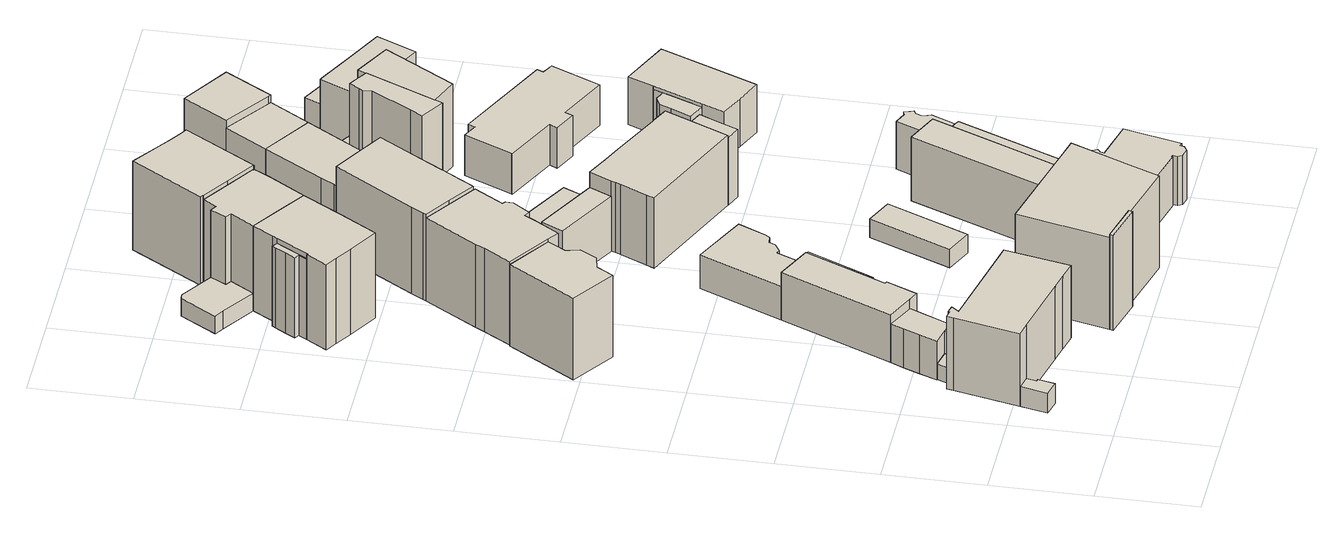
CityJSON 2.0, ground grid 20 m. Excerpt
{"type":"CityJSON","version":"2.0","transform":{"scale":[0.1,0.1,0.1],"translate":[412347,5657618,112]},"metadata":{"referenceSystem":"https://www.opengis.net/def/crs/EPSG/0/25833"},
"CityObjects":{
"building1":{"type":"Building","attributes":{"Dachtyp_tdc":"tdcPolyFlatRoof","Gemeindeschluessel":14612000,"Dachneigung":2.64,"QualitaetDacherkennung":37,"Geometrietyp2DReferenz":"3000","measuredHeight":3.63,"function":"31001_9998","roofType":"2100"},"geometry":[{"type":"Solid","lod":"1","boundaries":[[[[0,1,2,3,4]],[[5,6,7,8,9]],[[4,6,5,0]],[[3,7,6,4]],[[2,8,7,3]],[[1,9,8,2]],[[0,5,9,1]]]]}]},
"building2":{"type":"Building","attributes":{"Gemeindeschluessel":14612000,"Geometrietyp2DReferenz":"3000","function":"31001_9998","roofType":"9999"},"children":["building2-1","building2-2"]},
"building2-1":{"type":"BuildingPart","attributes":{"Dachtyp_tdc":"tdcHipRoof","Dachneigung":38.53,"QualitaetDacherkennung":51,"Geometrietyp2DReferenz":"3000","measuredHeight":19.31,"roofType":"3200"},"parents":["building2"],"geometry":[{"type":"Solid","lod":"1","boundaries":[[[[10,11,12,13,14,15,16,17,18,19,20,21]],[[22,23,24,25,26,27,28,29,30,31,32,33]],[[21,23,22,10]],[[20,24,23,21]],[[19,25,24,20]],[[18,26,25,19]],[[17,27,26,18]],[[16,28,27,17]],[[15,29,28,16]],[[14,30,29,15]],[[13,31,30,14]],[[12,32,31,13]],[[11,33,32,12]],[[10,22,33,11]]]]}]},
"building2-2":{"type":"BuildingPart","attributes":{"Dachtyp_tdc":"tdcPolyFlatRoof","Dachneigung":5.01,"QualitaetDacherkennung":51,"Geometrietyp2DReferenz":"3000","measuredHeight":4.62,"roofType":"2100"},"parents":["building2"],"geometry":[{"type":"Solid","lod":"1","boundaries":[[[[34,35,36,37,38,39]],[[40,23,22,41,42,43]],[[39,23,40,34]],[[38,22,23,39]],[[37,41,22,38]],[[36,42,41,37]],[[35,43,42,36]],[[34,40,43,35]]]]}]},
"building3":{"type":"Building","attributes":{"Gemeindeschluessel":14612000,"Geometrietyp2DReferenz":"3000","function":"31001_9998","roofType":"9999"},"children":["building3-1","building3-2","building3-3"]},
"building3-1":{"type":"BuildingPart","attributes":{"Dachtyp_tdc":"tdcPolyFlatRoof","Dachneigung":4.89,"QualitaetDacherkennung":78,"Geometrietyp2DReferenz":"3000","measuredHeight":10.95,"roofType":"2100"},"parents":["building3"],"geometry":[{"type":"Solid","lod":"1","boundaries":[[[[44,45,46,47,48,49,50,51]],[[52,53,54,55,56,57,58,59]],[[51,53,52,44]],[[50,54,53,51]],[[49,55,54,50]],[[48,56,55,49]],[[47,57,56,48]],[[46,58,57,47]],[[45,59,58,46]],[[44,52,59,45]]]]}]},
"building3-2":{"type":"BuildingPart","attributes":{"Dachtyp_tdc":"tdcPolyFlatRoof","Dachneigung":0,"QualitaetDacherkennung":44,"Geometrietyp2DReferenz":"3000","measuredHeight":10.33,"roofType":"1000"},"parents":["building3"],"geometry":[{"type":"Solid","lod":"1","boundaries":[[[[60,61,62,63]],[[53,64,65,54]],[[63,64,53,60]],[[62,65,64,63]],[[61,54,65,62]],[[60,53,54,61]]]]}]},
"building3-3":{"type":"BuildingPart","attributes":{"Dachtyp_tdc":"tdcGableRoof","Dachneigung":36.72,"QualitaetDacherkennung":49,"Geometrietyp2DReferenz":"3000","measuredHeight":11.26,"roofType":"3100"},"parents":["building3"],"geometry":[{"type":"Solid","lod":"1","boundaries":[[[[66,67,68,69,70,71,72,73]],[[74,75,76,59,58,77,78,79]],[[73,75,74,66]],[[72,76,75,73]],[[71,59,76,72]],[[70,58,59,71]],[[69,77,58,70]],[[68,78,77,69]],[[67,79,78,68]],[[66,74,79,67]]]]}]},
"building4":{"type":"Building","attributes":{"Dachtyp_tdc":"tdcFreeFormRoof","Gemeindeschluessel":14612000,"Dachneigung":30.61,"QualitaetDacherkennung":77,"Geometrietyp2DReferenz":"3000","measuredHeight":20.32,"function":"31001_9998","roofType":"5000"},"geometry":[{"type":"Solid","lod":"1","boundaries":[[[[80,81,82,83,84,85,86,87]],[[88,89,90,91,92,93,94,95]],[[87,89,88,80]],[[86,90,89,87]],[[85,91,90,86]],[[84,92,91,85]],[[83,93,92,84]],[[82,94,93,83]],[[81,95,94,82]],[[80,88,95,81]]]]}]},
"building5":{"type":"Building","attributes":{"Gemeindeschluessel":14612000,"Geometrietyp2DReferenz":"3000","function":"31001_9998","roofType":"9999"},"children":["building5-1","building5-2"]},
"building5-1":{"type":"BuildingPart","attributes":{"Dachtyp_tdc":"tdcFreeFormRoof","Dachneigung":77.3,"QualitaetDacherkennung":8,"Geometrietyp2DReferenz":"3000","measuredHeight":22.01,"roofType":"5000"},"parents":["building5"],"geometry":[{"type":"Solid","lod":"1","boundaries":[[[[96,97,98,99]],[[100,101,102,103]],[[99,101,100,96]],[[98,102,101,99]],[[97,103,102,98]],[[96,100,103,97]]]]}]},
"building5-2":{"type":"BuildingPart","attributes":{"Dachtyp_tdc":"tdcGableRoof","Dachneigung":29.23,"QualitaetDacherkennung":45,"Geometrietyp2DReferenz":"3000","measuredHeight":24.05,"roofType":"3100"},"parents":["building5"],"geometry":[{"type":"Solid","lod":"1","boundaries":[[[[104,105,106,107,108,109,110]],[[100,103,111,112,113,114,115]],[[110,103,100,104]],[[109,111,103,110]],[[108,112,111,109]],[[107,113,112,108]],[[106,114,113,107]],[[105,115,114,106]],[[104,100,115,105]]]]}]},
"building6":{"type":"Building","attributes":{"Dachtyp_tdc":"tdcFreeFormRoof","Gemeindeschluessel":14612000,"Dachneigung":29.45,"QualitaetDacherkennung":72,"Geometrietyp2DReferenz":"3000","measuredHeight":20.91,"function":"31001_9998","roofType":"5000"},"geometry":[{"type":"Solid","lod":"1","boundaries":[[[[116,117,118,119,120,121,122,123,124,125,126,127,128,129]],[[130,131,132,133,134,135,136,137,138,139,140,141,142,143]],[[129,131,130,116]],[[128,132,131,129]],[[127,133,132,128]],[[126,134,133,127]],[[125,135,134,126]],[[124,136,135,125]],[[123,137,136,124]],[[122,138,137,123]],[[121,139,138,122]],[[120,140,139,121]],[[119,141,140,120]],[[118,142,141,119]],[[117,143,142,118]],[[116,130,143,117]]]]}]},
"building7":{"type":"Building","attributes":{"Dachtyp_tdc":"tdcPolyFlatRoof","Gemeindeschluessel":14612000,"Dachneigung":0,"QualitaetDacherkennung":74,"Geometrietyp2DReferenz":"3000","measuredHeight":7.53,"function":"31001_9998","roofType":"1000"},"geometry":[{"type":"Solid","lod":"1","boundaries":[[[[144,145,146,147,148,149,150,151,152,153,154,155]],[[156,157,64,52,158,159,160,161,162,163,164,165]],[[155,157,156,144]],[[154,64,157,155]],[[153,52,64,154]],[[152,158,52,153]],[[151,159,158,152]],[[150,160,159,151]],[[149,161,160,150]],[[148,162,161,149]],[[147,163,162,148]],[[146,164,163,147]],[[145,165,164,146]],[[144,156,165,145]]]]}]},
"building8":{"type":"Building","attributes":{"Gemeindeschluessel":14612000,"Geometrietyp2DReferenz":"3000","function":"31001_9998","roofType":"9999"},"children":["building8-1","building8-2"]},
"building8-1":{"type":"BuildingPart","attributes":{"Dachtyp_tdc":"tdcPolyFlatRoof","Dachneigung":23.5,"QualitaetDacherkennung":60,"Geometrietyp2DReferenz":"3000","measuredHeight":18.07,"roofType":"2100"},"parents":["building8"],"geometry":[{"type":"Solid","lod":"1","boundaries":[[[[166,167,168,169,170,171,172,173]],[[174,175,176,177,178,179,180,181]],[[173,175,174,166]],[[172,176,175,173]],[[171,177,176,172]],[[170,178,177,171]],[[169,179,178,170]],[[168,180,179,169]],[[167,181,180,168]],[[166,174,181,167]]]]}]},
"building8-2":{"type":"BuildingPart","attributes":{"Dachtyp_tdc":"tdcGableRoof","Dachneigung":27.11,"QualitaetDacherkennung":83,"Geometrietyp2DReferenz":"3000","measuredHeight":20.7,"roofType":"3100"},"parents":["building8"],"geometry":[{"type":"Solid","lod":"1","boundaries":[[[[182,183,184,185,186,187,188,189,190,191,192,193,194]],[[176,175,174,195,196,197,198,199,200,201,202,203,204]],[[194,175,176,182]],[[193,174,175,194]],[[192,195,174,193]],[[191,196,195,192]],[[190,197,196,191]],[[189,198,197,190]],[[188,199,198,189]],[[187,200,199,188]],[[186,201,200,187]],[[185,202,201,186]],[[184,203,202,185]],[[183,204,203,184]],[[182,176,204,183]]]]}]},
"building9":{"type":"Building","attributes":{"Dachtyp_tdc":"tdcFreeFormRoof","Gemeindeschluessel":14612000,"Dachneigung":10.17,"QualitaetDacherkennung":42,"Geometrietyp2DReferenz":"3000","measuredHeight":4.37,"function":"31001_9998","roofType":"5000"},"geometry":[{"type":"Solid","lod":"1","boundaries":[[[[205,206,207,208,209,210,211,212]],[[213,214,215,216,217,218,196,219]],[[212,214,213,205]],[[211,215,214,212]],[[210,216,215,211]],[[209,217,216,210]],[[208,218,217,209]],[[207,196,218,208]],[[206,219,196,207]],[[205,213,219,206]]]]}]},
"building10":{"type":"Building","attributes":{"Dachtyp_tdc":"tdcPolyFlatRoof","Gemeindeschluessel":14612000,"Dachneigung":0,"QualitaetDacherkennung":86,"Geometrietyp2DReferenz":"3000","measuredHeight":4.06,"function":"31001_9998","roofType":"1000"},"geometry":[{"type":"Solid","lod":"1","boundaries":[[[[220,221,222,223]],[[224,225,226,227]],[[223,225,224,220]],[[222,226,225,223]],[[221,227,226,222]],[[220,224,227,221]]]]}]},
"building11":{"type":"Building","attributes":{"Dachtyp_tdc":"tdcGableRoof","Gemeindeschluessel":14612000,"Dachneigung":25.42,"QualitaetDacherkennung":78,"Geometrietyp2DReferenz":"3000","measuredHeight":12.82,"function":"31001_9998","roofType":"3100"},"geometry":[{"type":"Solid","lod":"1","boundaries":[[[[228,229,230,231]],[[232,233,234,235]],[[231,233,232,228]],[[230,234,233,231]],[[229,235,234,230]],[[228,232,235,229]]]]}]},
"building12":{"type":"Building","attributes":{"Dachtyp_tdc":"tdcFreeFormRoof","Gemeindeschluessel":14612000,"Dachneigung":24.09,"QualitaetDacherkennung":78,"Geometrietyp2DReferenz":"3000","measuredHeight":20.67,"function":"31001_9998","roofType":"5000"},"geometry":[{"type":"Solid","lod":"1","boundaries":[[[[191,189,236,237,238,239,240,241,242,243,244]],[[245,246,247,248,249,250,251,252,253,254,255]],[[244,246,245,191]],[[243,247,246,244]],[[242,248,247,243]],[[241,249,248,242]],[[240,250,249,241]],[[239,251,250,240]],[[238,252,251,239]],[[237,253,252,238]],[[236,254,253,237]],[[189,255,254,236]],[[191,245,255,189]]]]}]},
"building13":{"type":"Building","attributes":{"Dachtyp_tdc":"tdcGableRoof","Gemeindeschluessel":14612000,"Dachneigung":24.8,"QualitaetDacherkennung":24,"Geometrietyp2DReferenz":"3000","measuredHeight":11.72,"function":"31001_9998","roofType":"3100"},"geometry":[{"type":"Solid","lod":"1","boundaries":[[[[256,257,258,259]],[[260,233,232,261]],[[259,233,260,256]],[[258,232,233,259]],[[257,261,232,258]],[[256,260,261,257]]]]}]},
"building14":{"type":"Building","attributes":{"Gemeindeschluessel":14612000,"Geometrietyp2DReferenz":"3000","function":"31001_9998","roofType":"9999"},"children":["building14-1","building14-2"]},
"building14-1":{"type":"BuildingPart","attributes":{"Dachtyp_tdc":"tdcGableRoof","Dachneigung":31.71,"QualitaetDacherkennung":71,"Geometrietyp2DReferenz":"3000","measuredHeight":21.33,"roofType":"3100"},"parents":["building14"],"geometry":[{"type":"Solid","lod":"1","boundaries":[[[[262,263,264,265,266,267,268,269,270,271,272,273,274,275,276]],[[277,278,279,280,281,282,283,284,285,286,287,143,288,142,289]],[[276,278,277,262]],[[275,279,278,276]],[[274,280,279,275]],[[273,281,280,274]],[[272,282,281,273]],[[271,283,282,272]],[[270,284,283,271]],[[269,285,284,270]],[[268,286,285,269]],[[267,287,286,268]],[[266,143,287,267]],[[265,288,143,266]],[[264,142,288,265]],[[263,289,142,264]],[[262,277,289,263]]]]}]},
"building14-2":{"type":"BuildingPart","attributes":{"Dachtyp_tdc":"tdcFreeFormRoof","Dachneigung":65.13,"QualitaetDacherkennung":35,"Geometrietyp2DReferenz":"3000","measuredHeight":19.18,"roofType":"5000"},"parents":["building14"],"geometry":[{"type":"MultiSurface","lod":"1","boundaries":[[[290,291,292,293,294,295,296,297,298,299,291]],[[300,301,302,303,304,305,285,284,306,300,283]],[[291,300,283,290]],[[299,301,300,291]],[[298,302,301,299]],[[297,303,302,298]],[[296,304,303,297]],[[295,305,304,296]],[[294,285,305,295]],[[293,284,285,294]],[[292,306,284,293]],[[291,300,306,292]]]}]},
"building15":{"type":"Building","attributes":{"Dachtyp_tdc":"tdcGableRoof","Gemeindeschluessel":14612000,"Dachneigung":10.2,"QualitaetDacherkennung":44,"Geometrietyp2DReferenz":"3000","measuredHeight":14.51,"function":"31001_9998","roofType":"3100"},"geometry":[{"type":"Solid","lod":"1","boundaries":[[[[307,308,309,310]],[[311,312,313,314]],[[310,312,311,307]],[[309,313,312,310]],[[308,314,313,309]],[[307,311,314,308]]]]}]},
"building16":{"type":"Building","attributes":{"Dachtyp_tdc":"tdcFreeFormRoof","Gemeindeschluessel":14612000,"Dachneigung":49.48,"QualitaetDacherkennung":11,"Geometrietyp2DReferenz":"3000","measuredHeight":14.42,"function":"31001_9998","roofType":"5000"},"geometry":[{"type":"Solid","lod":"1","boundaries":[[[[315,316,317,318,319,320,321,322,323,324,325,326,327,328,329,330,331,332,333,334,335,336,337,338,339,340,341]],[[342,343,344,345,346,347,348,349,350,351,352,353,354,355,356,357,358,359,360,361,362,363,364,365,366,367,368]],[[341,343,342,315]],[[340,344,343,341]],[[339,345,344,340]],[[338,346,345,339]],[[337,347,346,338]],[[336,348,347,337]],[[335,349,348,336]],[[334,350,349,335]],[[333,351,350,334]],[[332,352,351,333]],[[331,353,352,332]],[[330,354,353,331]],[[329,355,354,330]],[[328,356,355,329]],[[327,357,356,328]],[[326,358,357,327]],[[325,359,358,326]],[[324,360,359,325]],[[323,361,360,324]],[[322,362,361,323]],[[321,363,362,322]],[[320,364,363,321]],[[319,365,364,320]],[[318,366,365,319]],[[317,367,366,318]],[[316,368,367,317]],[[315,342,368,316]]]]}]},
"building17":{"type":"Building","attributes":{"Gemeindeschluessel":14612000,"Geometrietyp2DReferenz":"3000","function":"31001_9998","roofType":"9999"},"children":["building17-1","building17-2","building17-3"]},
"building17-1":{"type":"BuildingPart","attributes":{"Dachtyp_tdc":"tdcHipAndGableRoof","Dachneigung":31.27,"QualitaetDacherkennung":66,"Geometrietyp2DReferenz":"3000","measuredHeight":17.97,"roofType":"5000"},"parents":["building17"],"geometry":[{"type":"Solid","lod":"1","boundaries":[[[[369,370,371,372,373,374,375,376,377,378,379,380,381]],[[382,383,384,385,386,387,388,389,390,391,392,393,394]],[[381,383,382,369]],[[380,384,383,381]],[[379,385,384,380]],[[378,386,385,379]],[[377,387,386,378]],[[376,388,387,377]],[[375,389,388,376]],[[374,390,389,375]],[[373,391,390,374]],[[372,392,391,373]],[[371,393,392,372]],[[370,394,393,371]],[[369,382,394,370]]]]}]},
"building17-2":{"type":"BuildingPart","attributes":{"Dachtyp_tdc":"tdcGableRoof","Dachneigung":29.59,"QualitaetDacherkennung":69,"Geometrietyp2DReferenz":"3000","measuredHeight":16.51,"roofType":"3100"},"parents":["building17"],"geometry":[{"type":"Solid","lod":"1","boundaries":[[[[395,396,397,398,399,400,401]],[[393,402,392,403,404,405,406]],[[401,402,393,395]],[[400,392,402,401]],[[399,403,392,400]],[[398,404,403,399]],[[397,405,404,398]],[[396,406,405,397]],[[395,393,406,396]]]]}]},
"building17-3":{"type":"BuildingPart","attributes":{"Dachtyp_tdc":"tdcFreeFormRoof","Dachneigung":63.83,"QualitaetDacherkennung":14,"Geometrietyp2DReferenz":"3000","measuredHeight":15.69,"roofType":"5000"},"parents":["building17"],"geometry":[{"type":"Solid","lod":"1","boundaries":[[[[407,408,409,410,411,412,413,414]],[[415,390,389,416,388,417,418,419]],[[414,390,415,407]],[[413,389,390,414]],[[412,416,389,413]],[[411,388,416,412]],[[410,417,388,411]],[[409,418,417,410]],[[408,419,418,409]],[[407,415,419,408]]]]}]},
"building18":{"type":"Building","attributes":{"Dachtyp_tdc":"tdcGableRoof","Gemeindeschluessel":14612000,"Dachneigung":29.92,"QualitaetDacherkennung":73,"Geometrietyp2DReferenz":"3000","measuredHeight":21.79,"function":"31001_9998","roofType":"3100"},"geometry":[{"type":"Solid","lod":"1","boundaries":[[[[420,421,422,423,424,425,426,427,428,429,430,431,432]],[[433,434,253,252,251,435,250,436,437,438,439,440,441]],[[432,434,433,420]],[[431,253,434,432]],[[430,252,253,431]],[[429,251,252,430]],[[428,435,251,429]],[[427,250,435,428]],[[426,436,250,427]],[[425,437,436,426]],[[424,438,437,425]],[[423,439,438,424]],[[422,440,439,423]],[[421,441,440,422]],[[420,433,441,421]]]]}]},
"building19":{"type":"Building","attributes":{"Dachtyp_tdc":"tdcFreeFormRoof","Gemeindeschluessel":14612000,"Dachneigung":25.83,"QualitaetDacherkennung":86,"Geometrietyp2DReferenz":"3000","measuredHeight":16.44,"function":"31001_9998","roofType":"5000"},"geometry":[{"type":"Solid","lod":"1","boundaries":[[[[442,443,444,445,446,447,448,449,450]],[[278,451,452,453,454,455,456,281,280]],[[450,451,278,442]],[[449,452,451,450]],[[448,453,452,449]],[[447,454,453,448]],[[446,455,454,447]],[[445,456,455,446]],[[444,281,456,445]],[[443,280,281,444]],[[442,278,280,443]]]]}]},
"building20":{"type":"Building","attributes":{"Dachtyp_tdc":"tdcFreeFormRoof","Gemeindeschluessel":14612000,"Dachneigung":31.95,"QualitaetDacherkennung":17,"Geometrietyp2DReferenz":"3000","measuredHeight":9.56,"function":"31001_9998","roofType":"5000"},"geometry":[{"type":"Solid","lod":"1","boundaries":[[[[457,458,459,460,461,462,463]],[[464,465,466,467,468,469,470]],[[463,465,464,457]],[[462,466,465,463]],[[461,467,466,462]],[[460,468,467,461]],[[459,469,468,460]],[[458,470,469,459]],[[457,464,470,458]]]]}]},
"building21":{"type":"Building","attributes":{"Dachtyp_tdc":"tdcFreeFormRoof","Gemeindeschluessel":14612000,"Dachneigung":32.56,"QualitaetDacherkennung":27,"Geometrietyp2DReferenz":"3000","measuredHeight":12.09,"function":"31001_9998","roofType":"5000"},"geometry":[{"type":"Solid","lod":"1","boundaries":[[[[471,472,473,474,475,476,477,478,479]],[[345,344,480,481,482,483,484,485,486]],[[479,344,345,471]],[[478,480,344,479]],[[477,481,480,478]],[[476,482,481,477]],[[475,483,482,476]],[[474,484,483,475]],[[473,485,484,474]],[[472,486,485,473]],[[471,345,486,472]]]]}]},
"building22":{"type":"Building","attributes":{"Dachtyp_tdc":"tdcPolyFlatRoof","Gemeindeschluessel":14612000,"Dachneigung":7.46,"QualitaetDacherkennung":64,"Geometrietyp2DReferenz":"3000","measuredHeight":2.65,"function":"31001_9998","roofType":"2100"},"geometry":[{"type":"Solid","lod":"1","boundaries":[[[[487,488,489,490,491,492,493]],[[494,495,496,497,498,499,500]],[[493,495,494,487]],[[492,496,495,493]],[[491,497,496,492]],[[490,498,497,491]],[[489,499,498,490]],[[488,500,499,489]],[[487,494,500,488]]]]}]},
"building23":{"type":"Building","attributes":{"Dachtyp_tdc":"tdcFreeFormRoof","Gemeindeschluessel":14612000,"Dachneigung":26.32,"QualitaetDacherkennung":82,"Geometrietyp2DReferenz":"3000","measuredHeight":16.37,"function":"31001_9998","roofType":"5000"},"geometry":[{"type":"Solid","lod":"1","boundaries":[[[[448,447,501,502,503]],[[504,505,506,507,508]],[[503,505,504,448]],[[502,506,505,503]],[[501,507,506,502]],[[447,508,507,501]],[[448,504,508,447]]]]}]},
"building24":{"type":"Building","attributes":{"Dachtyp_tdc":"tdcPolyFlatRoof","Gemeindeschluessel":14612000,"Dachneigung":0,"QualitaetDacherkennung":79,"Geometrietyp2DReferenz":"3000","measuredHeight":2.91,"function":"31001_9998","roofType":"1000"},"geometry":[{"type":"Solid","lod":"1","boundaries":[[[[509,510,511,512,513,514,515,516]],[[517,518,519,520,521,522,523,524]],[[516,518,517,509]],[[515,519,518,516]],[[514,520,519,515]],[[513,521,520,514]],[[512,522,521,513]],[[511,523,522,512]],[[510,524,523,511]],[[509,517,524,510]]]]}]},
"building25":{"type":"Building","attributes":{"Gemeindeschluessel":14612000,"Geometrietyp2DReferenz":"3000","function":"31001_9998","roofType":"9999"},"children":["building25-1","building25-2"]},
"building25-1":{"type":"BuildingPart","attributes":{"Dachtyp_tdc":"tdcPolyFlatRoof","Dachneigung":0,"QualitaetDacherkennung":62,"Geometrietyp2DReferenz":"3000","measuredHeight":18.35,"roofType":"1000"},"parents":["building25"],"geometry":[{"type":"Solid","lod":"1","boundaries":[[[[525,526,527,528,529,530,531,532,533,534,535]],[[536,537,538,539,540,541,542,543,544,545,546]],[[535,537,536,525]],[[534,538,537,535]],[[533,539,538,534]],[[532,540,539,533]],[[531,541,540,532]],[[530,542,541,531]],[[529,543,542,530]],[[528,544,543,529]],[[527,545,544,528]],[[526,546,545,527]],[[525,536,546,526]]]]}]},
"building25-2":{"type":"BuildingPart","attributes":{"Dachtyp_tdc":"tdcPolyFlatRoof","Dachneigung":0,"QualitaetDacherkennung":59,"Geometrietyp2DReferenz":"3000","measuredHeight":18.31,"roofType":"1000"},"parents":["building25"],"geometry":[{"type":"Solid","lod":"1","boundaries":[[[[547,548,549,550,551,552]],[[553,554,545,544,543,555]],[[552,554,553,547]],[[551,545,554,552]],[[550,544,545,551]],[[549,543,544,550]],[[548,555,543,549]],[[547,553,555,548]]]]}]},
"building26":{"type":"Building","attributes":{"Dachtyp_tdc":"tdcPolyFlatRoof","Gemeindeschluessel":14612000,"Dachneigung":0,"QualitaetDacherkennung":75,"Geometrietyp2DReferenz":"3000","measuredHeight":9.06,"function":"31001_9998","roofType":"1000"},"geometry":[{"type":"Solid","lod":"1","boundaries":[[[[556,557,558,559,560,561,562,563,564,565,566,567,568]],[[569,570,571,572,573,574,575,576,577,578,579,580,581]],[[568,570,569,556]],[[567,571,570,568]],[[566,572,571,567]],[[565,573,572,566]],[[564,574,573,565]],[[563,575,574,564]],[[562,576,575,563]],[[561,577,576,562]],[[560,578,577,561]],[[559,579,578,560]],[[558,580,579,559]],[[557,581,580,558]],[[556,569,581,557]]]]}]},
"building27":{"type":"Building","attributes":{"Dachtyp_tdc":"tdcFreeFormRoof","Gemeindeschluessel":14612000,"Dachneigung":33.1,"QualitaetDacherkennung":66,"Geometrietyp2DReferenz":"3000","measuredHeight":18.36,"function":"31001_9998","roofType":"5000"},"geometry":[{"type":"Solid","lod":"1","boundaries":[[[[582,583,584,585,586]],[[505,587,588,507,506]],[[586,587,505,582]],[[585,588,587,586]],[[584,507,588,585]],[[583,506,507,584]],[[582,505,506,583]]]]}]},
"building28":{"type":"Building","attributes":{"Gemeindeschluessel":14612000,"Geometrietyp2DReferenz":"3000","function":"31001_9998","roofType":"9999"},"children":["building28-1","building28-2"]},
"building28-1":{"type":"BuildingPart","attributes":{"Dachtyp_tdc":"tdcHipAndGableRoof","Dachneigung":24.54,"QualitaetDacherkennung":70,"Geometrietyp2DReferenz":"3000","measuredHeight":11.84,"roofType":"5000"},"parents":["building28"],"geometry":[{"type":"Solid","lod":"1","boundaries":[[[[589,590,591,592,593,594,595,596]],[[597,598,599,600,601,602,603,604]],[[596,598,597,589]],[[595,599,598,596]],[[594,600,599,595]],[[593,601,600,594]],[[592,602,601,593]],[[591,603,602,592]],[[590,604,603,591]],[[589,597,604,590]]]]}]},
"building28-2":{"type":"BuildingPart","attributes":{"Dachtyp_tdc":"tdcFreeFormRoof","Dachneigung":24.4,"QualitaetDacherkennung":50,"Geometrietyp2DReferenz":"3000","measuredHeight":10.87,"roofType":"5000"},"parents":["building28"],"geometry":[{"type":"Solid","lod":"1","boundaries":[[[[605,606,607,608,609,610,611,612,613]],[[614,615,616,617,600,599,618,598,619]],[[613,615,614,605]],[[612,616,615,613]],[[611,617,616,612]],[[610,600,617,611]],[[609,599,600,610]],[[608,618,599,609]],[[607,598,618,608]],[[606,619,598,607]],[[605,614,619,606]]]]}]},
"building29":{"type":"Building","attributes":{"Dachtyp_tdc":"tdcPolyFlatRoof","Gemeindeschluessel":14612000,"Dachneigung":0,"QualitaetDacherkennung":50,"Geometrietyp2DReferenz":"3000","measuredHeight":12.87,"function":"31001_9998","roofType":"1000"},"geometry":[{"type":"Solid","lod":"1","boundaries":[[[[620,621,622,623,624,625,626,627]],[[555,628,629,630,631,632,633,553]],[[627,628,555,620]],[[626,629,628,627]],[[625,630,629,626]],[[624,631,630,625]],[[623,632,631,624]],[[622,633,632,623]],[[621,553,633,622]],[[620,555,553,621]]]]}]},
"building30":{"type":"Building","attributes":{"Dachtyp_tdc":"tdcPolyFlatRoof","Gemeindeschluessel":14612000,"Dachneigung":3.71,"QualitaetDacherkennung":67,"Geometrietyp2DReferenz":"3000","measuredHeight":6.41,"function":"31001_9998","roofType":"2100"},"geometry":[{"type":"Solid","lod":"1","boundaries":[[[[634,635,636,637]],[[638,639,640,641]],[[637,639,638,634]],[[636,640,639,637]],[[635,641,640,636]],[[634,638,641,635]]]]}]}
},
"vertices":[
[114,331,39],[130,327,39],[142,324,39],[159,345,39],[123,353,39],[114,331,4],[123,353,4],[159,345,4],[142,324,4],[130,327,4],
[94,181,164],[230,151,164],[265,143,164],[304,135,164],[332,266,164],[118,312,164],[130,327,164],[114,331,164],[113,328,164],[98,331,164],[95,317,164],[65,187,164],[94,181,3],[65,187,3],[95,317,3],[98,331,3],[113,328,3],[114,331,3],[130,327,3],[118,312,3],[332,266,3],[304,135,3],[265,143,3],[230,151,3],
[52,133,47],[86,125,47],[94,159,47],[89,160,47],[94,181,47],[65,187,47],[52,133,3],[89,160,3],[94,159,3],[86,125,3],
[266,671,109],[165,448,109],[221,422,109],[242,413,109],[270,474,109],[265,476,109],[278,504,109],[339,638,109],[266,671,3],[339,638,3],[278,504,3],[265,476,3],[270,474,3],[242,413,3],[221,422,3],[165,448,3],
[339,638,107],[278,504,107],[283,502,107],[345,635,107],[345,635,3],[283,502,3],
[123,353,89],[159,345,89],[183,339,89],[211,401,89],[221,422,89],[165,448,89],[152,421,89],[138,388,89],[123,353,3],[138,388,3],[152,421,3],[211,401,3],[183,339,3],[159,345,3],
[4,1013,184],[92,955,184],[114,989,184],[143,995,184],[164,1029,184],[157,1056,184],[180,1092,184],[93,1148,184],[4,1013,3],[93,1148,3],[180,1092,3],[157,1056,3],[164,1029,3],[143,995,3],[114,989,3],[92,955,3],
[428,49,214],[345,70,214],[343,63,214],[427,42,214],[428,49,2],[427,42,2],[343,63,2],[345,70,2],
[428,49,207],[561,16,207],[587,77,207],[638,195,207],[569,212,207],[390,255,207],[345,70,207],[390,255,2],[569,212,2],[638,195,2],[587,77,2],[561,16,2],
[318,1254,190],[314,1257,190],[208,1326,190],[139,1220,190],[128,1202,190],[93,1148,190],[180,1092,190],[202,1077,190],[238,1131,190],[249,1149,190],[260,1142,190],[286,1177,190],[286,1192,190],[280,1196,190],[318,1254,5],[280,1196,5],[286,1192,5],[286,1177,5],[260,1142,5],[249,1149,5],[238,1131,5],[202,1077,5],[180,1092,5],[93,1148,5],[128,1202,5],[139,1220,5],[208,1326,5],[314,1257,5],
[375,698,78],[380,695,78],[399,706,78],[405,719,78],[419,720,78],[423,723,78],[428,730,78],[454,785,78],[342,837,78],[266,671,78],[345,635,78],[373,698,78],[375,698,3],[373,698,3],[342,837,3],[454,785,3],[428,730,3],[423,723,3],[419,720,3],[405,719,3],[399,706,3],[380,695,3],
[87,1583,183],[77,1590,183],[72,1583,183],[58,1562,183],[46,1543,183],[55,1537,183],[44,1520,183],[46,1518,183],[87,1583,5],[46,1518,5],[44,1520,5],[55,1537,5],[46,1543,5],[58,1562,5],[72,1583,5],[77,1590,5],
[44,1520,194],[17,1478,194],[41,1464,194],[76,1443,194],[137,1408,194],[184,1480,194],[198,1502,194],[235,1560,194],[176,1598,194],[120,1634,194],[94,1593,194],[87,1583,194],[46,1518,194],[94,1593,5],[120,1634,5],[176,1598,5],[235,1560,5],[198,1502,5],[184,1480,5],[137,1408,5],[76,1443,5],[41,1464,5],[17,1478,5],
[33,1689,44],[52,1678,44],[120,1634,44],[151,1681,44],[139,1689,44],[158,1720,44],[91,1763,44],[79,1761,44],[33,1689,5],[79,1761,5],[91,1763,5],[158,1720,5],[139,1689,5],[151,1681,5],[52,1678,5],
[490,396,45],[544,372,45],[617,535,45],[562,559,45],[490,396,4],[562,559,4],[617,535,4],[544,372,4],
[324,1130,128],[302,1087,128],[429,1019,128],[451,1063,128],[324,1130,6],[451,1063,6],[429,1019,6],[302,1087,6],
[286,1636,194],[303,1665,194],[302,1666,194],[303,1667,194],[189,1739,194],[171,1712,194],[158,1720,194],[139,1689,194],[151,1681,194],[120,1634,6],[151,1681,6],[139,1689,6],[158,1720,6],[171,1712,6],[189,1739,6],[303,1667,6],[302,1666,6],[303,1665,6],[286,1636,6],[235,1560,6],
[477,1117,104],[353,1183,104],[324,1130,104],[451,1063,104],[477,1117,6],[353,1183,6],
[228,1357,198],[212,1332,198],[208,1326,198],[261,1292,198],[314,1257,198],[318,1262,198],[334,1287,198],[358,1323,198],[357,1323,198],[393,1378,198],[443,1454,198],[435,1459,198],[431,1461,198],[388,1486,198],[334,1517,198],[228,1357,5],[334,1517,5],[388,1486,5],[431,1461,5],[435,1459,5],[443,1454,5],[393,1378,5],[357,1323,5],[358,1323,5],[334,1287,5],[318,1262,5],[261,1292,5],[212,1332,5],
[393,1378,174],[390,1373,174],[364,1334,174],[357,1323,174],[358,1323,174],[365,1333,174],[371,1329,174],[387,1335,174],[399,1354,174],[395,1370,174],[390,1373,5],[395,1370,5],[399,1354,5],[387,1335,5],[371,1329,5],[365,1333,5],[364,1334,5],
[569,212,145],[638,195,145],[761,477,145],[696,505,145],[569,212,3],[696,505,3],[761,477,3],[638,195,3],
[587,77,113],[646,63,113],[645,60,113],[695,48,113],[694,45,113],[764,28,113],[765,30,113],[769,29,113],[767,19,113],[772,10,113],[790,6,113],[801,13,113],[803,21,113],[811,19,113],[839,134,113],[754,154,113],[756,162,113],[764,168,113],[748,193,113],[737,186,113],[743,211,113],[737,219,113],[716,224,113],[808,437,113],[803,440,113],[753,461,113],[638,195,113],[587,77,4],[638,195,4],[753,461,4],[803,440,4],[808,437,4],[716,224,4],[737,219,4],[743,211,4],[737,186,4],[748,193,4],[764,168,4],[756,162,4],[754,154,4],[839,134,4],[811,19,4],[803,21,4],[801,13,4],[790,6,4],[772,10,4],[767,19,4],[769,29,4],[765,30,4],[764,28,4],[694,45,4],[695,48,4],[645,60,4],[646,63,4],
[395,947,163],[387,931,163],[614,834,163],[650,912,163],[673,962,163],[638,978,163],[637,978,163],[535,1025,163],[498,1041,163],[451,1063,163],[429,1019,163],[425,1010,163],[420,1000,163],[395,947,7],[420,1000,7],[425,1010,7],[429,1019,7],[451,1063,7],[498,1041,7],[535,1025,7],[637,978,7],[638,978,7],[673,962,7],[650,912,7],[614,834,7],[387,931,7],
[614,834,158],[616,833,158],[645,821,158],[664,864,158],[680,899,158],[650,912,158],[634,877,158],[634,877,7],[680,899,7],[664,864,7],[645,821,7],[616,833,7],
[596,998,106],[604,1016,106],[600,1017,106],[543,1043,106],[535,1025,106],[595,997,106],[637,978,106],[638,978,106],[596,998,7],[595,997,7],[543,1043,7],[600,1017,7],[604,1016,7],
[395,1810,203],[384,1816,203],[356,1834,203],[336,1848,203],[277,1888,203],[184,1744,203],[189,1741,203],[189,1739,203],[244,1704,203],[303,1667,203],[302,1666,203],[303,1665,203],[396,1809,203],[395,1810,6],[396,1809,6],[244,1704,6],[189,1741,6],[184,1744,6],[277,1888,6],[336,1848,6],[356,1834,6],[384,1816,6],
[334,1517,155],[431,1461,155],[435,1459,155],[437,1464,155],[453,1488,155],[530,1605,155],[431,1667,155],[355,1549,155],[337,1521,155],[337,1521,5],[355,1549,5],[431,1667,5],[530,1605,5],[453,1488,5],[437,1464,5],
[604,1016,93],[596,998,93],[638,978,93],[645,996,93],[641,1006,93],[608,1022,93],[600,1017,93],[604,1016,9],[600,1017,9],[608,1022,9],[641,1006,9],[645,996,9],[638,978,9],[596,998,9],
[803,440,110],[825,490,110],[819,507,110],[825,521,110],[832,524,110],[826,543,110],[817,540,110],[792,551,110],[753,461,110],[792,551,4],[817,540,4],[826,543,4],[832,524,4],[825,521,4],[819,507,4],[825,490,4],
[510,1415,29],[545,1394,29],[560,1418,29],[520,1437,29],[515,1439,29],[502,1447,29],[491,1426,29],[510,1415,5],[491,1426,5],[502,1447,5],[515,1439,5],[520,1437,5],[560,1418,5],[545,1394,5],
[583,1685,155],[578,1688,155],[486,1751,155],[431,1667,6],[486,1751,6],[578,1688,6],[583,1685,6],[530,1605,6],
[640,1537,35],[666,1521,35],[674,1538,35],[680,1551,35],[567,1621,35],[535,1572,35],[614,1525,35],[626,1545,35],[640,1537,6],[626,1545,6],[614,1525,6],[535,1572,6],[567,1621,6],[680,1551,6],[674,1538,6],[666,1521,6],
[545,1394,185],[594,1365,185],[602,1380,185],[601,1381,185],[666,1521,185],[640,1537,185],[626,1545,185],[614,1525,185],[609,1517,185],[610,1500,185],[560,1418,185],[545,1394,1],[560,1418,1],[610,1500,1],[609,1517,1],[614,1525,1],[626,1545,1],[640,1537,1],[666,1521,1],[601,1381,1],[602,1380,1],[594,1365,1],
[750,1499,184],[674,1538,184],[666,1521,184],[601,1381,184],[602,1380,184],[660,1358,184],[750,1499,1],[660,1358,1],[674,1538,1],
[717,1143,102],[724,1159,102],[825,1112,102],[871,1211,102],[848,1222,102],[854,1235,102],[654,1328,102],[648,1314,102],[618,1328,102],[573,1232,102],[572,1230,102],[680,1180,102],[672,1164,102],[717,1143,12],[672,1164,12],[680,1180,12],[572,1230,12],[573,1232,12],[618,1328,12],[648,1314,12],[654,1328,12],[854,1235,12],[848,1222,12],[871,1211,12],[825,1112,12],[724,1159,12],
[486,1751,171],[578,1688,171],[583,1685,171],[643,1779,171],[544,1840,171],[544,1840,6],[643,1779,6],
[758,867,116],[806,846,116],[857,824,116],[941,1018,116],[840,1062,116],[818,1011,116],[819,1011,116],[777,912,116],[758,867,10],[777,912,10],[819,1011,10],[818,1011,10],[840,1062,10],[941,1018,10],[857,824,10],[806,846,10],
[761,968,109],[743,927,109],[777,912,109],[794,954,109],[819,1011,109],[818,1011,109],[810,991,109],[791,999,109],[771,990,109],[761,968,10],[771,990,10],[791,999,10],[810,991,10],[794,954,10],[743,927,10],
[674,1538,130],[750,1499,130],[831,1458,130],[868,1537,130],[795,1573,130],[715,1613,130],[710,1615,130],[680,1551,130],[680,1551,1],[710,1615,1],[715,1613,1],[795,1573,1],[868,1537,1],[831,1458,1],
[812,1607,71],[733,1648,71],[715,1613,71],[795,1573,71],[812,1607,8],[795,1573,8],[715,1613,8],[733,1648,8]
]}
